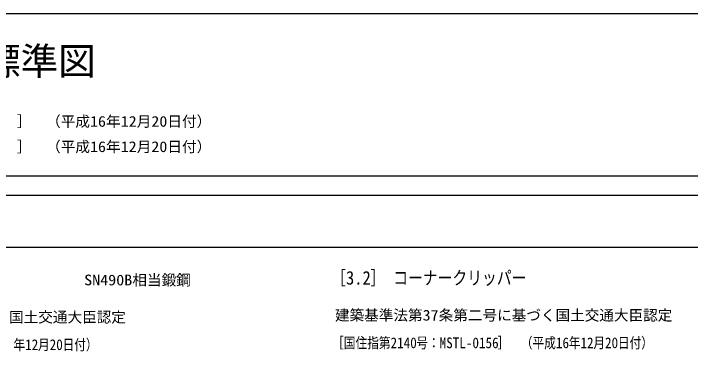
# Model space of a CAD drawing. Units: millimetres on the paper. Extents: x -200 to 200, y -121 to 121.
# Drawn here: x -66.5 to 25.1, y 75.3 to 121 of the extents above; entities that cross this region are included whole.
import ezdxf
from ezdxf.enums import TextEntityAlignment as Align

# ---------------------------------------------------------------- set-up
doc = ezdxf.new("R2010")
doc.units = ezdxf.units.MM
for name, color, linetype in [('0-1__0-1_一般', 7, 'Continuous'), ('0-2__0-0_0', 7, 'Continuous'), ('0-3__0-E_', 7, 'Continuous')]:
    doc.layers.add(name, color=color, linetype=linetype)
doc.styles.add('ＭＳ 明朝', font='')
doc.styles.get('ＭＳ 明朝').set_extended_font_data('MS Mincho')

msp = doc.modelspace()

# ---------------------------------------------------------------- linework, layer by layer
at = {"layer": '0-1__0-1_一般'}
for p, q in [((-199, 121), (199, 121)), ((199, 99), (-199, 99)), ((-200, 96.446), (200, 96.446)), ((-200, 89.446), (200, 89.446))]:
    msp.add_line(p, q, dxfattribs=at)

# ---------------------------------------------------------------- texts
at = {"layer": '0-2__0-0_0', "style": 'ＭＳ 明朝'}
for s, height, p in [('ジョイント工法\u3000設計・施工標準図', 3.724, (-136.623, 111.586)), ('相当鍛鋼', 1.448, (-50.39, 83.829)), ('条第二号に基づく国土交通大臣認定', 1.448, (-82.868, 78.815)), ('建築基準法第', 1.448, (-22.995, 79.068)), ('条第二号に基づく国土交通大臣認定', 1.448, (-8.969, 79.068))]:
    msp.add_text(s, height=height, dxfattribs=at).set_placement(p, align=Align.BOTTOM_LEFT)
for s, height, width, p in [('［', 1.833, 0.8, (-23.509, 83.815)), ('3.2', 1.833, 0.9, (-21.509, 83.815)), ('］', 1.833, 0.8, (-18.209, 83.815)), ('コーナークリッパー', 1.833, 0.8, (-15.109, 83.815)), ('SN490B', 1.448, 1.1, (-56.909, 83.829)), ('37', 1.448, 1.1, (-11.142, 79.068))]:
    msp.add_text(s, height=height, dxfattribs=dict(at, width=width)).set_placement(p, align=Align.BOTTOM_LEFT)
at = {"layer": '0-3__0-E_', "style": 'ＭＳ 明朝'}
for s, p in [('］\u3000（平成', (-66.002, 105.265)), ('年', (-53.951, 105.265)), ('月', (-49.802, 105.265)), ('日付）', (-45.653, 105.265)), ('］\u3000（平成', (-66.002, 101.846)), ('年', (-53.951, 101.846)), ('月', (-49.802, 101.846)), ('日付）', (-45.653, 101.846))]:
    msp.add_text(s, height=1.448, dxfattribs=at).set_placement(p, align=Align.BOTTOM_LEFT)
for s, width, p in [('16', 1.1, (-56.124, 105.265)), ('12', 1.1, (-51.975, 105.265)), ('20', 1.1, (-47.827, 105.265)), ('16', 1.1, (-56.124, 101.846)), ('12', 1.1, (-51.975, 101.846)), ('20', 1.1, (-47.827, 101.846)), ('年', 0.8, (-66.471, 75.085)), ('12', 0.9, (-64.89, 75.085)), ('月', 0.8, (-63.152, 75.085)), ('20', 0.9, (-61.572, 75.085)), ('日付）', 0.8, (-59.833, 75.085)), ('［国住指第', 0.8, (-23.377, 75.338)), ('2140', 0.9, (-15.475, 75.338)), ('号：', 0.8, (-11.998, 75.338)), ('MSTL-0156', 0.9, (-8.837, 75.338)), ('］\u3000（平成', 0.8, (-1.014, 75.338)), ('16', 0.9, (6.888, 75.338)), ('年', 0.8, (8.627, 75.338)), ('12', 0.9, (10.207, 75.338)), ('月', 0.8, (11.946, 75.338)), ('20', 0.9, (13.526, 75.338)), ('日付）', 0.8, (15.265, 75.338))]:
    msp.add_text(s, height=1.448, dxfattribs=dict(at, width=width)).set_placement(p, align=Align.BOTTOM_LEFT)

doc.saveas('drawing.dxf')
